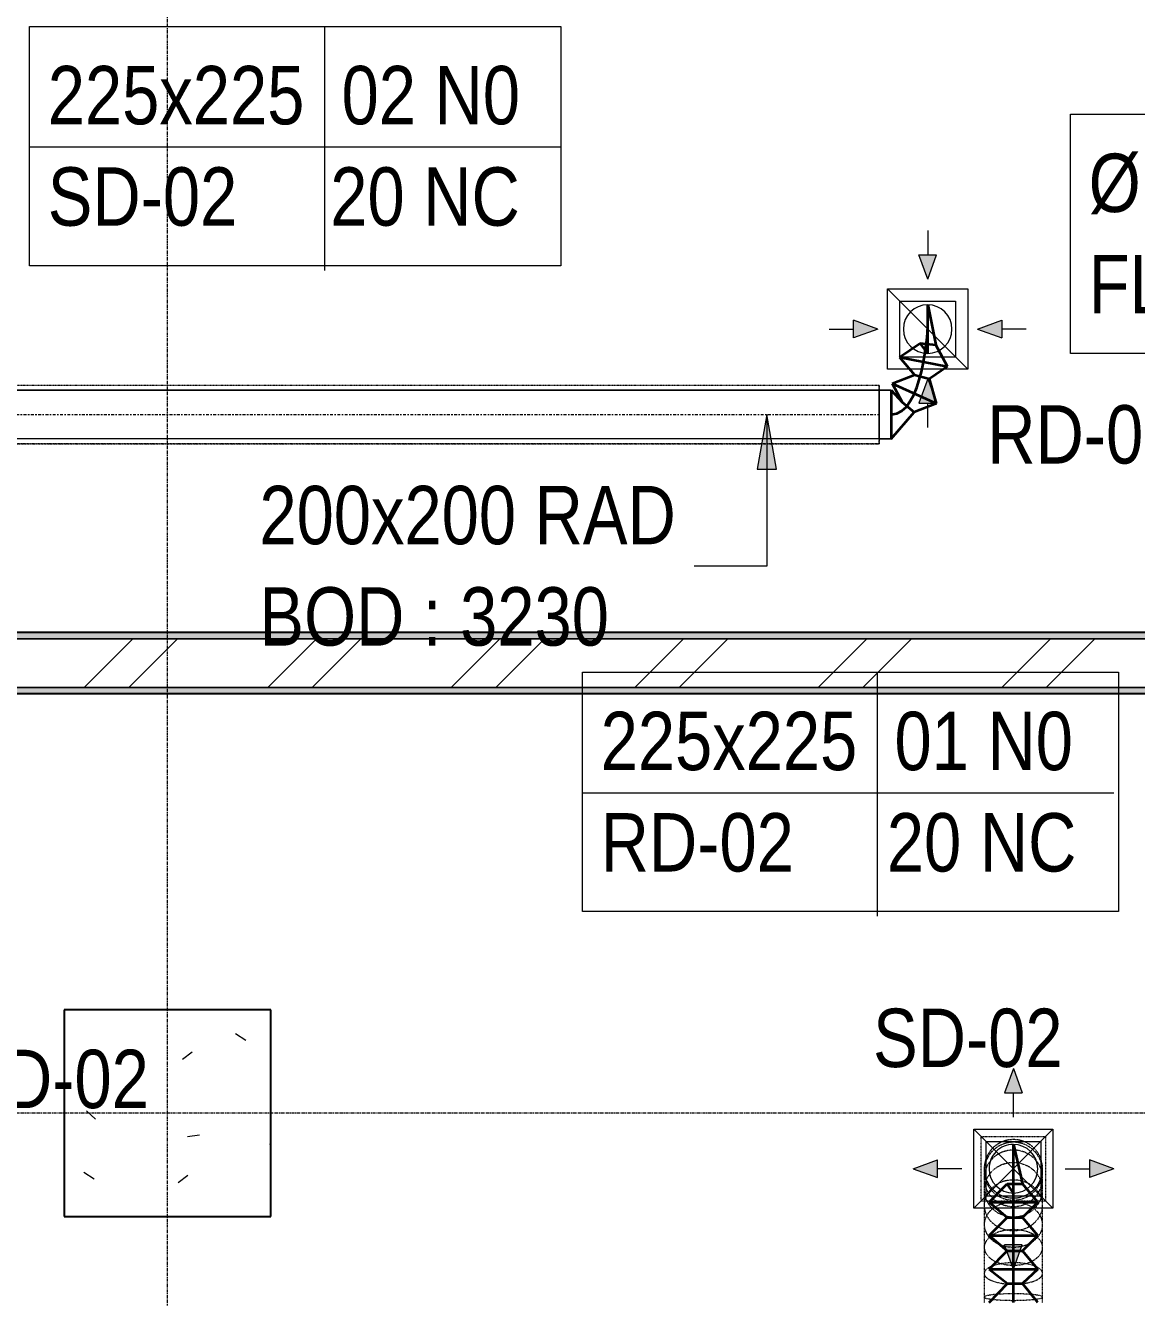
# Model space of a CAD drawing. Header units: inches. Extents: x -83664 to 20107, y -47222 to 19398.
# Drawn here: x 8444 to 13011, y -28523 to -23294 of the extents above; entities that cross this region are included whole.
import ezdxf

# ---------------------------------------------------------------- set-up
doc = ezdxf.new("R2010")
doc.units = ezdxf.units.IN
doc.header["$MEASUREMENT"] = 0
for name, pattern in [('Center', [29.999999, 12, -6, 6, -6]), ('Grid Line', [22.225, 12.7, -3.175, 3.175, -3.175]), ('Hidden 0_50', [1.0584, 0.5292, -0.5292])]:
    doc.linetypes.add(name, pattern=pattern)
for name, color, linetype, lineweight in [('A-COLS', 7, 'Continuous', 9), ('A-DETL-GENF', 7, 'Continuous', 9), ('A-WALL', 7, 'Continuous', 9), ('A-WALL-PATT', 7, 'Continuous', 25), ('G-ANNO-TEXT', 7, 'Continuous', 9), ('M-HVAC-CDFF', 7, 'Continuous', 9), ('M-HVAC-DUCT-CNTR', 7, 'Center', 9), ('M-HVAC-DUCT-IDEN', 7, 'Continuous', 18), ('S-GRID', 7, 'Continuous', 9)]:
    doc.layers.add(name, color=color, linetype=linetype, lineweight=lineweight)
for name, color, linetype, lineweight, true_color in [('A-DETL', 7, 'Continuous', 18, 0x00a600), ('M-HVAC-DUCT', 7, 'Continuous', 9, 0xffe97f), ('M-HVAC-DUCT-PATT', 7, 'Continuous', 35, 0x007f00)]:
    doc.layers.add(name, color=color, linetype=linetype, lineweight=lineweight, true_color=true_color)
doc.styles.add('Arial Narrow_21', font='ARIALN.TTF', dxfattribs={"height": 240})
pattern_1 = [(50, (0, 0), (1093.1044, -95.634), [114.3, -1257.3]), (355, (0, 0), (-211.4575, 1146.341), [91.44, -1005.84]), (100.451, (91.1, -8), (881.656, 1050.7), [97.14, -1068.54]), (46.184, (0, 304.8), (1626.475, -252.257), [171.45, -1885.95]), (96.636, (135.5, 283.8), (1424.416, 1484.565), [145.71, -1602.811]), (351.184, (0, 304.8), (1424.43, 1484.551), [137.16, -1508.76]), (21, (152.4, 228.6), (909.6863, -613.591), [114.3, -1257.3]), (326, (152.4, 228.6), (370.812, 1105.129), [91.44, -1005.84]), (71.451, (228.2, 177.5), (1280.5033, 491.528), [97.14, -1068.54]), (37.5, (0, 0), (18.5313, 507.3303), [50.292, -943.356, 50.292, -970.788, -1009.65]), (37.5, (0, 0), (18.5313, 507.3303), [-2014.728, 50.292, -959.358]), (7.5, (0, 0), (400.9178, 601.0836), [50.292, -531.876, 50.292, -920.496, -384.81]), (7.5, (0, 0), (400.9178, 601.0836), [-1552.956, 50.292, -334.518]), (327.5, (-339.85, 0), (813.54515, -34.3737), [50.292, -330.708, 50.292, -1138.428, -1577.34]), (327.5, (-339.85, 0), (813.54515, -34.3737), [-1569.72, 50.292, -1527.048]), (317.5, (-492.25, 0), (888.7755, 152.56), [50.292, -445.008, 50.292, -739.14, -1120.14]), (317.5, (-492.25, 0), (888.7755, 152.56), [-1284.732, 50.292, -1069.848])]
pattern_2 = [(0, (0, 0), (1219.2, 304.8), [50.292, -864.108, 50.292, -864.108, -4876.8]), (0, (0, 0), (1219.2, 304.8), [-1828.8, 50.292, -1778.508, 50.292, -864.108, -2133.6]), (0, (0, 0), (1219.2, 304.8), [-4572, 50.292, -559.308, 50.292, -1473.708]), (120, (457.2, 152.4), (-873.56454, 903.45817), [50.292, -864.108, 50.292, -864.108, -4876.8]), (120, (457.2, 152.4), (-873.56454, 903.45817), [-1828.8, 50.292, -1778.508, 50.292, -864.108, -2133.6]), (120, (457.2, 152.4), (-873.56454, 903.45817), [-4572, 50.292, -559.308, 50.292, -1473.708]), (240, (609.6, 762), (-345.63546, -1208.25817), [50.292, -864.108, 50.292, -864.108, -4876.8]), (240, (609.6, 762), (-345.63546, -1208.25817), [-1828.8, 50.292, -1778.508, 50.292, -864.108, -2133.6]), (240, (609.6, 762), (-345.63546, -1208.25817), [-4572, 50.292, -559.308, 50.292, -1473.708])]
pattern_3 = [(45, (0, 0), (-377.1708, 377.1708), []), (45, (0, 571.5), (-377.1708, 377.1708), [])]

# ---------------------------------------------------------------- blocks, each defined once
blk = doc.blocks.new('GCE-AT-Return Air Rectangular Diffuser - 230x230-7597546-FIRST FLOOR AC CONDITIONING LAYOUT - PART A')
at = {"layer": 'A-DETL-GENF', "true_color": 0xff00ff}
for points in [[(0, 205), (36.4, 305), (-36.4, 305)], [(-305, -36.4), (-205, 0), (-305, 36.4)], [(305, -36.4), (305, 36.4), (205, 0)], [(36.4, -305), (0, -205), (-36.4, -305)]]:
    blk.add_hatch(color=6, dxfattribs=at).paths.add_polyline_path(points)
at = {"layer": 'A-DETL-GENF', "color": 6, "true_color": 0xff00ff}
for p, q in [((0, 405), (0, 305)), ((0, 205), (-36.4, 305)), ((-36.4, 305), (36.4, 305)), ((0, 205), (36.4, 305)), ((-165, 165), (165, 165)), ((-165, -165), (-165, 165)), ((-165, 165), (165, -165)), ((165, 165), (165, -165)), ((-205, 0), (-305, 36.4)), ((-305, -36.4), (-305, 36.4)), ((205, 0), (305, 36.4)), ((305, 36.4), (305, -36.4)), ((405, 0), (305, 0)), ((-405, 0), (-305, 0)), ((-205, 0), (-305, -36.4)), ((205, 0), (305, -36.4)), ((165, -165), (-165, -165)), ((0, -205), (-36.4, -305)), ((0, -205), (36.4, -305)), ((-36.4, -305), (36.4, -305)), ((0, -405), (0, -305))]:
    blk.add_line(p, q, dxfattribs=at)
blk = doc.blocks.new('GCE-AT-Supply Air Rectangular Diffuser - 225x225-V55-FIRST FLOOR AC CONDITIONING LAYOUT - PART A')
at = {"layer": 'A-DETL-GENF', "true_color": 0xff7f00}
for points in [[(36.4, 312.5), (0, 412.5), (-36.4, 312.5)], [(-312.5, 36.4), (-412.5, 0), (-312.5, -36.4)], [(412.5, 0), (312.5, 36.4), (312.5, -36.4), (338.5, -26.9)], [(36.4, -312.5), (-36.4, -312.5), (0, -412.5)]]:
    blk.add_hatch(color=30, dxfattribs=at).paths.add_polyline_path(points)
at = {"layer": 'A-DETL-GENF', "color": 30, "true_color": 0xff7f00}
for p, q in [((0, 412.5), (-36.4, 312.5)), ((0, 412.5), (36.4, 312.5)), ((-36.4, 312.5), (36.4, 312.5)), ((0, 212.5), (0, 312.5)), ((-162.5, -162.5), (162.5, 162.5)), ((-162.5, 162.5), (162.5, -162.5)), ((-162.5, -162.5), (-162.5, 162.5)), ((-162.5, 162.5), (162.5, 162.5)), ((162.5, 162.5), (162.5, -162.5)), ((-412.5, 0), (-312.5, 36.4)), ((-312.5, -36.4), (-312.5, 36.4)), ((212.5, 0), (312.5, 0)), ((312.5, 36.4), (312.5, -36.4)), ((412.5, 0), (312.5, 36.4)), ((-412.5, 0), (-312.5, -36.4)), ((-212.5, 0), (-312.5, 0)), ((412.5, 0), (312.5, -36.4)), ((162.5, -162.5), (-162.5, -162.5)), ((0, -212.5), (0, -312.5)), ((36.4, -312.5), (-36.4, -312.5)), ((0, -412.5), (-36.4, -312.5)), ((0, -412.5), (36.4, -312.5))]:
    blk.add_line(p, q, dxfattribs=at)
blk = doc.blocks.new('M_Rectangular to Round Transition - Angle - 45 Degree-7598641-FIRST FLOOR AC CONDITIONING LAYOUT - PART A')
at = {"layer": 'M-HVAC-DUCT', "color": 30, "true_color": 0xff7f00}
for p, q in [((98623.4, 55249.6), (98623.4, 55474.6)), ((98623.4, 55474.6), (98848.4, 55474.6)), ((98848.4, 55474.6), (98848.4, 55249.6)), ((98848.4, 55249.6), (98623.4, 55249.6))]:
    blk.add_line(p, q, dxfattribs=at)
for start, end in [(90, 180), (0, 90), (180, 270), (270, 0)]:
    blk.add_arc((98735.9, 55362.1), 100, start, end, dxfattribs=at)
blk = doc.blocks.new('M_Rectangular to Round Transition - Angle - 45 Degree-V26-FIRST FLOOR AC CONDITIONING LAYOUT - PART A')
at = {"layer": 'M-HVAC-DUCT', "color": 6, "true_color": 0xff00ff}
for p, q in [((0, 100), (50, 100)), ((50, 100), (0, 100)), ((0, 100), (0, -100)), ((0, -100), (0, 100)), ((50, 0), (50, 100)), ((50, 0), (50, 100)), ((50, -100), (50, 0)), ((50, -100), (50, 0)), ((0, -100), (50, -100)), ((50, -100), (0, -100))]:
    blk.add_line(p, q, dxfattribs=at)
blk = doc.blocks.new('M_Rectangular to Round Transition - Angle - 45 Degree-7626202-FIRST FLOOR AC CONDITIONING LAYOUT - PART A')
at = {"layer": 'M-HVAC-DUCT', "color": 6, "true_color": 0xff00ff}
for p, q in [((132975.6, 86453.8), (133205.6, 86453.8)), ((132975.6, 86223.8), (132975.6, 86453.8)), ((133205.6, 86453.8), (133205.6, 86223.8)), ((133205.6, 86223.8), (132975.6, 86223.8))]:
    blk.add_line(p, q, dxfattribs=at)
for start, end in [(90, 180), (0, 90), (180, 270), (270, 0)]:
    blk.add_arc((133090.6, 86338.8), 100, start, end, dxfattribs=at)
blk = doc.blocks.new('TEMW-SMBZ-HO-BM-HVAC-00002_rvt-1-FIRST FLOOR AC CONDITIONING LAYOUT - PART A')
at = {"layer": 'M-HVAC-DUCT', "color": 6, "linetype": 'Hidden 0_50', "true_color": 0xff00ff}
for p, q in [((163409.1, 73599.1), (155962.6, 73599.1)), ((163409.1, 73599.1), (155962.6, 73599.1)), ((163409.1, 73359.1), (163409.1, 73599.1)), ((163409.1, 73599.1), (163409.1, 73359.1)), ((155962.6, 73359.1), (163409.1, 73359.1)), ((163409.1, 73359.1), (155962.6, 73359.1))]:
    blk.add_line(p, q, dxfattribs=at)
at = {"layer": 'M-HVAC-DUCT', "color": 6, "true_color": 0xff00ff}
for p, q in [((155962.6, 73579.1), (163409.1, 73579.1)), ((163409.1, 73579.1), (155962.6, 73579.1)), ((163409.1, 73579.1), (163409.1, 73379.1)), ((163409.1, 73379.1), (163409.1, 73579.1)), ((163409.1, 73379.1), (155962.6, 73379.1)), ((163409.1, 73379.1), (155962.6, 73379.1))]:
    blk.add_line(p, q, dxfattribs=at)
at = {"layer": 'M-HVAC-DUCT', "color": 30, "linetype": 'Hidden 0_50', "true_color": 0xff7f00}
for p, q in [((163828.9, 70246.3), (163828.9, 70511.3)), ((163828.9, 70511.3), (164093.9, 70511.3)), ((164093.9, 70511.3), (164093.9, 70246.3)), ((163841.4, 70378.7), (163841.4, 70368.7)), ((163841.4, 70368.7), (163841.4, 70339.6)), ((163841.4, 70339.6), (163841.4, 70292.6)), ((164081.4, 70368.9), (164081.4, 70378.8)), ((164081.4, 70339.7), (164081.4, 70368.9)), ((164081.4, 70292.7), (164081.4, 70339.7)), ((163841.4, 70292.6), (163841.4, 70228.7)), ((164081.4, 70228.8), (164081.4, 70292.6)), ((164093.9, 70246.3), (163828.9, 70246.3)), ((163841.4, 70228.7), (163841.4, 70149.3)), ((164081.4, 70149.4), (164081.4, 70228.8)), ((163841.4, 70149.3), (163841.4, 70055.5)), ((164081.4, 70055.6), (164081.4, 70149.4)), ((163841.4, 70055.5), (163841.5, 69948.5)), ((164081.5, 69948.6), (164081.4, 70055.6)), ((163841.5, 69948.5), (163841.5, 69851.5)), ((164081.5, 69851.5), (164081.5, 69948.6)), ((163841.5, 69851.5), (163841.5, 69829.6)), ((164081.5, 69829.6), (164081.5, 69851.5))]:
    blk.add_line(p, q, dxfattribs=at)
for start, end in [(0.0086, 180.0086), (90, 180), (0, 90), (180.0086, 0.0086), (180, 270), (270, 0)]:
    blk.add_arc((163961.4, 70378.8), 120, start, end, dxfattribs=at)
for points in [[(164081.4, 70378.8), (164081.3, 70389.3), (164078.6, 70410.2), (164066.5, 70439.5), (164047.2, 70464.6), (164022, 70483.9), (163992.7, 70496), (163961.3, 70500.2), (163929.9, 70496), (163900.6, 70483.9), (163875.5, 70464.6), (163856.2, 70439.4), (163844.1, 70410.2), (163841.3, 70389.2), (163841.4, 70378.8)], [(164081.4, 70368.8), (164081.4, 70379.2), (164078.6, 70400), (164066.5, 70429), (164047.2, 70453.9), (164022, 70473), (163992.8, 70485.1), (163961.3, 70489.2), (163929.9, 70485.1), (163900.7, 70473), (163875.5, 70453.9), (163856.2, 70429), (163844.1, 70399.9), (163841.4, 70379.2), (163841.4, 70368.8)], [(164081.4, 70339.7), (164081.4, 70349.8), (164078.6, 70370.1), (164066.5, 70398.4), (164047.2, 70422.6), (164022, 70441.3), (163992.8, 70453), (163961.4, 70457), (163929.9, 70453), (163900.7, 70441.3), (163875.5, 70422.6), (163856.2, 70398.3), (163844.1, 70370), (163841.4, 70349.8), (163841.4, 70339.7)], [(164081.4, 70292.6), (164081.4, 70302.3), (164078.6, 70321.7), (164066.5, 70348.9), (164047.2, 70372.2), (164022.1, 70390.1), (163992.8, 70401.3), (163961.4, 70405.1), (163930, 70401.3), (163900.7, 70390), (163875.5, 70372.2), (163856.3, 70348.8), (163844.1, 70321.7), (163841.4, 70302.3), (163841.4, 70292.6)], [(163841.4, 70378.8), (163841.4, 70368.3), (163844.1, 70347.3), (163856.2, 70318.1), (163875.5, 70292.9), (163900.7, 70273.6), (163930, 70261.5), (163961.4, 70257.4), (163992.8, 70261.5), (164022.1, 70273.7), (164047.2, 70293), (164066.5, 70318.1), (164078.6, 70347.4), (164081.4, 70368.3), (164081.4, 70378.8)], [(163841.4, 70368.8), (163841.4, 70358.4), (163844.1, 70337.6), (163856.2, 70308.6), (163875.5, 70283.7), (163900.7, 70264.6), (163930, 70252.5), (163961.4, 70248.4), (163992.8, 70252.6), (164022.1, 70264.6), (164047.2, 70283.7), (164066.5, 70308.6), (164078.6, 70337.7), (164081.4, 70358.4), (164081.4, 70368.8)], [(163841.4, 70339.7), (163841.4, 70329.5), (163844.1, 70309.3), (163856.3, 70281), (163875.6, 70256.7), (163900.7, 70238.1), (163930, 70226.4), (163961.4, 70222.4), (163992.8, 70226.4), (164022.1, 70238.1), (164047.2, 70256.7), (164066.5, 70281), (164078.6, 70309.3), (164081.4, 70329.6), (164081.4, 70339.7)], [(164081.4, 70228.8), (164081.4, 70237.9), (164078.6, 70256), (164066.5, 70281.4), (164047.2, 70303.2), (164022.1, 70319.9), (163992.8, 70330.4), (163961.4, 70334), (163930, 70330.4), (163900.7, 70319.9), (163875.6, 70303.1), (163856.3, 70281.4), (163844.2, 70256), (163841.4, 70237.8), (163841.4, 70228.7)], [(163841.4, 70292.6), (163841.4, 70282.9), (163844.1, 70263.5), (163856.3, 70236.3), (163875.6, 70213), (163900.7, 70195.2), (163930, 70183.9), (163961.4, 70180.1), (163992.8, 70183.9), (164022.1, 70195.2), (164047.2, 70213.1), (164066.5, 70236.4), (164078.6, 70263.5), (164081.4, 70282.9), (164081.4, 70292.6)], [(164081.4, 70149.4), (164081.4, 70157.4), (164078.7, 70173.6), (164066.5, 70196.1), (164047.2, 70215.5), (164022.1, 70230.3), (163992.8, 70239.6), (163961.4, 70242.8), (163930, 70239.6), (163900.7, 70230.3), (163875.6, 70215.4), (163856.3, 70196.1), (163844.2, 70173.5), (163841.4, 70157.4), (163841.4, 70149.3)], [(163841.4, 70228.7), (163841.4, 70219.7), (163844.2, 70201.5), (163856.3, 70176.1), (163875.6, 70154.4), (163900.7, 70137.6), (163930, 70127.1), (163961.4, 70123.6), (163992.8, 70127.2), (164022.1, 70137.7), (164047.2, 70154.4), (164066.5, 70176.2), (164078.7, 70201.6), (164081.4, 70219.7), (164081.4, 70228.8)], [(163841.4, 70149.3), (163841.4, 70141.3), (163844.2, 70125.1), (163856.3, 70102.6), (163875.6, 70083.2), (163900.7, 70068.4), (163930, 70059.1), (163961.4, 70055.9), (163992.9, 70059.1), (164022.1, 70068.4), (164047.3, 70083.3), (164066.5, 70102.6), (164078.7, 70125.2), (164081.4, 70141.3), (164081.4, 70149.4)], [(164081.4, 70055.6), (164081.4, 70062), (164078.7, 70074.7), (164066.6, 70092.5), (164047.3, 70107.8), (164022.1, 70119.6), (163992.9, 70126.9), (163961.4, 70129.5), (163930, 70126.9), (163900.8, 70119.6), (163875.6, 70107.8), (163856.3, 70092.5), (163844.2, 70074.7), (163841.4, 70061.9), (163841.4, 70055.5)], [(163841.4, 70055.5), (163841.4, 70049.1), (163844.2, 70036.4), (163856.3, 70018.6), (163875.6, 70003.3), (163900.8, 69991.5), (163930, 69984.2), (163961.5, 69981.6), (163992.9, 69984.2), (164022.1, 69991.5), (164047.3, 70003.3), (164066.6, 70018.6), (164078.7, 70036.4), (164081.4, 70049.2), (164081.4, 70055.6)], [(164081.5, 69948.6), (164081.5, 69952.4), (164078.7, 69960.1), (164066.6, 69970.8), (164047.3, 69980.1), (164022.1, 69987.1), (163992.9, 69991.6), (163961.5, 69993.1), (163930, 69991.6), (163900.8, 69987.1), (163875.6, 69980.1), (163856.3, 69970.8), (163844.2, 69960.1), (163841.5, 69952.4), (163841.5, 69948.5)], [(163841.5, 69948.5), (163841.5, 69944.7), (163844.2, 69937), (163856.3, 69926.3), (163875.6, 69917), (163900.8, 69910), (163930, 69905.5), (163961.5, 69904), (163992.9, 69905.5), (164022.2, 69910), (164047.3, 69917.1), (164066.6, 69926.3), (164078.7, 69937.1), (164081.5, 69944.7), (164081.5, 69948.6)], [(164081.5, 69851.5), (164081.5, 69852.7), (164078.7, 69855), (164066.6, 69858.3), (164047.3, 69861.1), (164022.2, 69863.3), (163992.9, 69864.7), (163961.5, 69865.1), (163930, 69864.7), (163900.8, 69863.3), (163875.6, 69861.1), (163856.3, 69858.3), (163844.2, 69855), (163841.5, 69852.7), (163841.5, 69851.5)], [(163841.5, 69851.5), (163841.5, 69850.3), (163844.2, 69848), (163856.3, 69844.7), (163875.6, 69841.8), (163900.8, 69839.7), (163930, 69838.3), (163961.5, 69837.8), (163992.9, 69838.3), (164022.2, 69839.7), (164047.3, 69841.8), (164066.6, 69844.7), (164078.7, 69848), (164081.5, 69850.3), (164081.5, 69851.5)]]:
    blk.add_open_spline(points, degree=3, dxfattribs=at)
at = {"layer": 'M-HVAC-DUCT-CNTR', "color": 6, "true_color": 0xff00ff}
blk.add_line((155962.6, 73479.1), (163409.1, 73479.1), dxfattribs=at)
at = {"layer": 'M-HVAC-DUCT-CNTR', "color": 6, "linetype": 'Continuous', "lineweight": 35, "true_color": 0xff00ff}
blk.add_open_spline([(163459.1, 73479.1), (163589.8, 73479.1), (163609, 73830.3), (163609, 73830.3)], degree=3, dxfattribs=at)
at = {"layer": 'M-HVAC-DUCT-CNTR', "color": 30, "linetype": 'Continuous', "lineweight": 35, "true_color": 0xff7f00}
blk.add_open_spline([(163961.5, 69829.6), (163961.5, 70161.8), (163961.4, 70378.8), (163961.4, 70378.8)], degree=3, dxfattribs=at)
at = {"layer": 'M-HVAC-DUCT-PATT', "color": 6, "true_color": 0xff00ff}
for p, q in [((163609, 73730.3), (163609, 73930.3)), ((163609, 73930.3), (163642.2, 73765.1)), ((163493.6, 73714.4), (163578.5, 73772.8)), ((163609, 73730.3), (163578.5, 73772.8)), ((163578.5, 73772.8), (163642.2, 73765.1)), ((163690.1, 73677), (163642.2, 73765.1)), ((163493.6, 73714.4), (163690.1, 73677)), ((163493.6, 73714.4), (163690.1, 73677)), ((163493.6, 73714.4), (163554.3, 73642.9)), ((163462.7, 73606.1), (163554.3, 73642.9)), ((163554.3, 73642.9), (163616.3, 73626.2)), ((163690.1, 73677), (163616.3, 73626.2)), ((163645.4, 73524.9), (163616.3, 73626.2)), ((163459.1, 73579.1), (163503.8, 73529.4)), ((163459.1, 73579.1), (163459.1, 73379.1)), ((163459.1, 73579.1), (163459.1, 73379.1)), ((163462.7, 73606.1), (163645.4, 73524.9)), ((163462.7, 73606.1), (163645.4, 73524.9)), ((163462.7, 73606.1), (163503.8, 73529.4)), ((163503.8, 73529.4), (163553.2, 73488.4)), ((163645.4, 73524.9), (163553.2, 73488.4)), ((163459.1, 73379.1), (163553.2, 73488.4))]:
    blk.add_line(p, q, dxfattribs=at)
at = {"layer": 'M-HVAC-DUCT-PATT', "color": 30, "true_color": 0xff7f00}
for p, q in [((163961.4, 70278.8), (163961.4, 70478.8)), ((163961.4, 70478.8), (163999.1, 70316.5)), ((163861.4, 70241.4), (163936.4, 70316.5)), ((163961.4, 70278.8), (163936.4, 70316.5)), ((163936.4, 70316.5), (163999.1, 70316.5)), ((164061.4, 70241.5), (163999.1, 70316.5)), ((163861.4, 70241.4), (164061.4, 70241.5)), ((163861.4, 70241.4), (164061.4, 70241.5)), ((163861.4, 70241.4), (163936.4, 70179.2)), ((164061.4, 70241.5), (163999.1, 70179.2)), ((163861.4, 70104.1), (163936.4, 70179.2)), ((163936.4, 70179.2), (163999.1, 70179.2)), ((164061.4, 70104.2), (163999.1, 70179.2)), ((163861.4, 70104.1), (164061.4, 70104.2)), ((163861.4, 70104.1), (164061.4, 70104.2)), ((163861.4, 70104.1), (163936.4, 70041.9)), ((164061.4, 70104.2), (163999.1, 70041.9)), ((163861.5, 69966.3), (163936.4, 70041.9)), ((163936.4, 70041.9), (163999.1, 70041.9)), ((164061.5, 69966.3), (163999.1, 70041.9)), ((163861.5, 69966.3), (164061.5, 69966.3)), ((163861.5, 69966.3), (164061.5, 69966.3)), ((163861.5, 69966.3), (163936.5, 69906.7)), ((164061.5, 69966.3), (163999.2, 69906.7)), ((163861.5, 69829.6), (163936.5, 69906.7)), ((163936.5, 69906.7), (163999.2, 69906.7)), ((164061.5, 69829.6), (163999.2, 69906.7))]:
    blk.add_line(p, q, dxfattribs=at)
at = {"layer": 'M-HVAC-CDFF', "color": 6, "linetype": 'Hidden 0_50', "lineweight": 9, "true_color": 0xff00ff}
for name, p in [('GCE-AT-Return Air Rectangular Diffuser - 230x230-7597546-FIRST FLOOR AC CONDITIONING LAYOUT - PART A', (163609, 73830.3)), ('GCE-AT-Supply Air Rectangular Diffuser - 225x225-V55-FIRST FLOOR AC CONDITIONING LAYOUT - PART A', (163961.4, 70378.8))]:
    blk.add_blockref(name, p, dxfattribs=at)
at = {"layer": 'M-HVAC-DUCT', "color": 6, "linetype": 'Hidden 0_50', "lineweight": 9, "true_color": 0xff00ff}
blk.add_blockref('M_Rectangular to Round Transition - Angle - 45 Degree-7626202-FIRST FLOOR AC CONDITIONING LAYOUT - PART A', (30518.4, -12508.5), dxfattribs=at)
for name, p, rotation in [('M_Rectangular to Round Transition - Angle - 45 Degree-V26-FIRST FLOOR AC CONDITIONING LAYOUT - PART A', (163409.1, 73479.1), 0.0001944880624881004), ('M_Rectangular to Round Transition - Angle - 45 Degree-7598641-FIRST FLOOR AC CONDITIONING LAYOUT - PART A', (262697.3, 125740.9), 180)]:
    blk.add_blockref(name, p, dxfattribs=dict(at, rotation=rotation))
blk = doc.blocks.new('TEMW-SMBZ-HO-BM-HVAC-00002_rvt-2-FIRST FLOOR AC CONDITIONING LAYOUT - PART A')
at = {"layer": 'M-HVAC-DUCT', "color": 6, "linetype": 'Hidden 0_50', "true_color": 0xff00ff}
for p, q in [((163409.1, 73599.1), (155962.6, 73599.1)), ((163409.1, 73599.1), (155962.6, 73599.1)), ((163409.1, 73359.1), (163409.1, 73599.1)), ((163409.1, 73599.1), (163409.1, 73359.1)), ((155962.6, 73359.1), (163409.1, 73359.1)), ((163409.1, 73359.1), (155962.6, 73359.1))]:
    blk.add_line(p, q, dxfattribs=at)
at = {"layer": 'M-HVAC-DUCT', "color": 6, "true_color": 0xff00ff}
for p, q in [((155962.6, 73579.1), (163409.1, 73579.1)), ((163409.1, 73579.1), (155962.6, 73579.1)), ((163409.1, 73579.1), (163409.1, 73379.1)), ((163409.1, 73379.1), (163409.1, 73579.1)), ((163409.1, 73379.1), (155962.6, 73379.1)), ((163409.1, 73379.1), (155962.6, 73379.1))]:
    blk.add_line(p, q, dxfattribs=at)
at = {"layer": 'M-HVAC-DUCT', "color": 30, "linetype": 'Hidden 0_50', "true_color": 0xff7f00}
for p, q in [((163828.9, 70246.3), (163828.9, 70511.3)), ((163828.9, 70511.3), (164093.9, 70511.3)), ((164093.9, 70511.3), (164093.9, 70246.3)), ((163841.4, 70378.7), (163841.4, 70368.7)), ((163841.4, 70368.7), (163841.4, 70339.6)), ((163841.4, 70339.6), (163841.4, 70292.6)), ((164081.4, 70368.9), (164081.4, 70378.8)), ((164081.4, 70339.7), (164081.4, 70368.9)), ((164081.4, 70292.7), (164081.4, 70339.7)), ((163841.4, 70292.6), (163841.4, 70228.7)), ((164081.4, 70228.8), (164081.4, 70292.6)), ((164093.9, 70246.3), (163828.9, 70246.3)), ((163841.4, 70228.7), (163841.4, 70149.3)), ((164081.4, 70149.4), (164081.4, 70228.8)), ((163841.4, 70149.3), (163841.4, 70055.5)), ((164081.4, 70055.6), (164081.4, 70149.4)), ((163841.4, 70055.5), (163841.5, 69948.5)), ((164081.5, 69948.6), (164081.4, 70055.6)), ((163841.5, 69948.5), (163841.5, 69851.5)), ((164081.5, 69851.5), (164081.5, 69948.6)), ((163841.5, 69851.5), (163841.5, 69829.6)), ((164081.5, 69829.6), (164081.5, 69851.5))]:
    blk.add_line(p, q, dxfattribs=at)
for start, end in [(0.0086, 180.0086), (90, 180), (0, 90), (180.0086, 0.0086), (180, 270), (270, 0)]:
    blk.add_arc((163961.4, 70378.8), 120, start, end, dxfattribs=at)
for points in [[(164081.4, 70378.8), (164081.3, 70389.3), (164078.6, 70410.2), (164066.5, 70439.5), (164047.2, 70464.6), (164022, 70483.9), (163992.7, 70496), (163961.3, 70500.2), (163929.9, 70496), (163900.6, 70483.9), (163875.5, 70464.6), (163856.2, 70439.4), (163844.1, 70410.2), (163841.3, 70389.2), (163841.4, 70378.8)], [(164081.4, 70368.8), (164081.4, 70379.2), (164078.6, 70400), (164066.5, 70429), (164047.2, 70453.9), (164022, 70473), (163992.8, 70485.1), (163961.3, 70489.2), (163929.9, 70485.1), (163900.7, 70473), (163875.5, 70453.9), (163856.2, 70429), (163844.1, 70399.9), (163841.4, 70379.2), (163841.4, 70368.8)], [(164081.4, 70339.7), (164081.4, 70349.8), (164078.6, 70370.1), (164066.5, 70398.4), (164047.2, 70422.6), (164022, 70441.3), (163992.8, 70453), (163961.4, 70457), (163929.9, 70453), (163900.7, 70441.3), (163875.5, 70422.6), (163856.2, 70398.3), (163844.1, 70370), (163841.4, 70349.8), (163841.4, 70339.7)], [(164081.4, 70292.6), (164081.4, 70302.3), (164078.6, 70321.7), (164066.5, 70348.9), (164047.2, 70372.2), (164022.1, 70390.1), (163992.8, 70401.3), (163961.4, 70405.1), (163930, 70401.3), (163900.7, 70390), (163875.5, 70372.2), (163856.3, 70348.8), (163844.1, 70321.7), (163841.4, 70302.3), (163841.4, 70292.6)], [(163841.4, 70378.8), (163841.4, 70368.3), (163844.1, 70347.3), (163856.2, 70318.1), (163875.5, 70292.9), (163900.7, 70273.6), (163930, 70261.5), (163961.4, 70257.4), (163992.8, 70261.5), (164022.1, 70273.7), (164047.2, 70293), (164066.5, 70318.1), (164078.6, 70347.4), (164081.4, 70368.3), (164081.4, 70378.8)], [(163841.4, 70368.8), (163841.4, 70358.4), (163844.1, 70337.6), (163856.2, 70308.6), (163875.5, 70283.7), (163900.7, 70264.6), (163930, 70252.5), (163961.4, 70248.4), (163992.8, 70252.6), (164022.1, 70264.6), (164047.2, 70283.7), (164066.5, 70308.6), (164078.6, 70337.7), (164081.4, 70358.4), (164081.4, 70368.8)], [(163841.4, 70339.7), (163841.4, 70329.5), (163844.1, 70309.3), (163856.3, 70281), (163875.6, 70256.7), (163900.7, 70238.1), (163930, 70226.4), (163961.4, 70222.4), (163992.8, 70226.4), (164022.1, 70238.1), (164047.2, 70256.7), (164066.5, 70281), (164078.6, 70309.3), (164081.4, 70329.6), (164081.4, 70339.7)], [(164081.4, 70228.8), (164081.4, 70237.9), (164078.6, 70256), (164066.5, 70281.4), (164047.2, 70303.2), (164022.1, 70319.9), (163992.8, 70330.4), (163961.4, 70334), (163930, 70330.4), (163900.7, 70319.9), (163875.6, 70303.1), (163856.3, 70281.4), (163844.2, 70256), (163841.4, 70237.8), (163841.4, 70228.7)], [(163841.4, 70292.6), (163841.4, 70282.9), (163844.1, 70263.5), (163856.3, 70236.3), (163875.6, 70213), (163900.7, 70195.2), (163930, 70183.9), (163961.4, 70180.1), (163992.8, 70183.9), (164022.1, 70195.2), (164047.2, 70213.1), (164066.5, 70236.4), (164078.6, 70263.5), (164081.4, 70282.9), (164081.4, 70292.6)], [(164081.4, 70149.4), (164081.4, 70157.4), (164078.7, 70173.6), (164066.5, 70196.1), (164047.2, 70215.5), (164022.1, 70230.3), (163992.8, 70239.6), (163961.4, 70242.8), (163930, 70239.6), (163900.7, 70230.3), (163875.6, 70215.4), (163856.3, 70196.1), (163844.2, 70173.5), (163841.4, 70157.4), (163841.4, 70149.3)], [(163841.4, 70228.7), (163841.4, 70219.7), (163844.2, 70201.5), (163856.3, 70176.1), (163875.6, 70154.4), (163900.7, 70137.6), (163930, 70127.1), (163961.4, 70123.6), (163992.8, 70127.2), (164022.1, 70137.7), (164047.2, 70154.4), (164066.5, 70176.2), (164078.7, 70201.6), (164081.4, 70219.7), (164081.4, 70228.8)], [(163841.4, 70149.3), (163841.4, 70141.3), (163844.2, 70125.1), (163856.3, 70102.6), (163875.6, 70083.2), (163900.7, 70068.4), (163930, 70059.1), (163961.4, 70055.9), (163992.9, 70059.1), (164022.1, 70068.4), (164047.3, 70083.3), (164066.5, 70102.6), (164078.7, 70125.2), (164081.4, 70141.3), (164081.4, 70149.4)], [(164081.4, 70055.6), (164081.4, 70062), (164078.7, 70074.7), (164066.6, 70092.5), (164047.3, 70107.8), (164022.1, 70119.6), (163992.9, 70126.9), (163961.4, 70129.5), (163930, 70126.9), (163900.8, 70119.6), (163875.6, 70107.8), (163856.3, 70092.5), (163844.2, 70074.7), (163841.4, 70061.9), (163841.4, 70055.5)], [(163841.4, 70055.5), (163841.4, 70049.1), (163844.2, 70036.4), (163856.3, 70018.6), (163875.6, 70003.3), (163900.8, 69991.5), (163930, 69984.2), (163961.5, 69981.6), (163992.9, 69984.2), (164022.1, 69991.5), (164047.3, 70003.3), (164066.6, 70018.6), (164078.7, 70036.4), (164081.4, 70049.2), (164081.4, 70055.6)], [(164081.5, 69948.6), (164081.5, 69952.4), (164078.7, 69960.1), (164066.6, 69970.8), (164047.3, 69980.1), (164022.1, 69987.1), (163992.9, 69991.6), (163961.5, 69993.1), (163930, 69991.6), (163900.8, 69987.1), (163875.6, 69980.1), (163856.3, 69970.8), (163844.2, 69960.1), (163841.5, 69952.4), (163841.5, 69948.5)], [(163841.5, 69948.5), (163841.5, 69944.7), (163844.2, 69937), (163856.3, 69926.3), (163875.6, 69917), (163900.8, 69910), (163930, 69905.5), (163961.5, 69904), (163992.9, 69905.5), (164022.2, 69910), (164047.3, 69917.1), (164066.6, 69926.3), (164078.7, 69937.1), (164081.5, 69944.7), (164081.5, 69948.6)], [(164081.5, 69851.5), (164081.5, 69852.7), (164078.7, 69855), (164066.6, 69858.3), (164047.3, 69861.1), (164022.2, 69863.3), (163992.9, 69864.7), (163961.5, 69865.1), (163930, 69864.7), (163900.8, 69863.3), (163875.6, 69861.1), (163856.3, 69858.3), (163844.2, 69855), (163841.5, 69852.7), (163841.5, 69851.5)], [(163841.5, 69851.5), (163841.5, 69850.3), (163844.2, 69848), (163856.3, 69844.7), (163875.6, 69841.8), (163900.8, 69839.7), (163930, 69838.3), (163961.5, 69837.8), (163992.9, 69838.3), (164022.2, 69839.7), (164047.3, 69841.8), (164066.6, 69844.7), (164078.7, 69848), (164081.5, 69850.3), (164081.5, 69851.5)]]:
    blk.add_open_spline(points, degree=3, dxfattribs=at)
at = {"layer": 'M-HVAC-DUCT-CNTR', "color": 6, "true_color": 0xff00ff}
blk.add_line((155962.6, 73479.1), (163409.1, 73479.1), dxfattribs=at)
at = {"layer": 'M-HVAC-DUCT-CNTR', "color": 6, "linetype": 'Continuous', "lineweight": 35, "true_color": 0xff00ff}
blk.add_open_spline([(163459.1, 73479.1), (163589.8, 73479.1), (163609, 73830.3), (163609, 73830.3)], degree=3, dxfattribs=at)
at = {"layer": 'M-HVAC-DUCT-CNTR', "color": 30, "linetype": 'Continuous', "lineweight": 35, "true_color": 0xff7f00}
blk.add_open_spline([(163961.5, 69829.6), (163961.5, 70161.8), (163961.4, 70378.8), (163961.4, 70378.8)], degree=3, dxfattribs=at)
at = {"layer": 'M-HVAC-DUCT-PATT', "color": 6, "true_color": 0xff00ff}
for p, q in [((163609, 73730.3), (163609, 73930.3)), ((163609, 73930.3), (163642.2, 73765.1)), ((163493.6, 73714.4), (163578.5, 73772.8)), ((163609, 73730.3), (163578.5, 73772.8)), ((163578.5, 73772.8), (163642.2, 73765.1)), ((163690.1, 73677), (163642.2, 73765.1)), ((163493.6, 73714.4), (163690.1, 73677)), ((163493.6, 73714.4), (163690.1, 73677)), ((163493.6, 73714.4), (163554.3, 73642.9)), ((163462.7, 73606.1), (163554.3, 73642.9)), ((163554.3, 73642.9), (163616.3, 73626.2)), ((163690.1, 73677), (163616.3, 73626.2)), ((163645.4, 73524.9), (163616.3, 73626.2)), ((163459.1, 73579.1), (163503.8, 73529.4)), ((163459.1, 73579.1), (163459.1, 73379.1)), ((163459.1, 73579.1), (163459.1, 73379.1)), ((163462.7, 73606.1), (163645.4, 73524.9)), ((163462.7, 73606.1), (163645.4, 73524.9)), ((163462.7, 73606.1), (163503.8, 73529.4)), ((163503.8, 73529.4), (163553.2, 73488.4)), ((163645.4, 73524.9), (163553.2, 73488.4)), ((163459.1, 73379.1), (163553.2, 73488.4))]:
    blk.add_line(p, q, dxfattribs=at)
at = {"layer": 'M-HVAC-DUCT-PATT', "color": 30, "true_color": 0xff7f00}
for p, q in [((163961.4, 70278.8), (163961.4, 70478.8)), ((163961.4, 70478.8), (163999.1, 70316.5)), ((163861.4, 70241.4), (163936.4, 70316.5)), ((163961.4, 70278.8), (163936.4, 70316.5)), ((163936.4, 70316.5), (163999.1, 70316.5)), ((164061.4, 70241.5), (163999.1, 70316.5)), ((163861.4, 70241.4), (164061.4, 70241.5)), ((163861.4, 70241.4), (164061.4, 70241.5)), ((163861.4, 70241.4), (163936.4, 70179.2)), ((164061.4, 70241.5), (163999.1, 70179.2)), ((163861.4, 70104.1), (163936.4, 70179.2)), ((163936.4, 70179.2), (163999.1, 70179.2)), ((164061.4, 70104.2), (163999.1, 70179.2)), ((163861.4, 70104.1), (164061.4, 70104.2)), ((163861.4, 70104.1), (164061.4, 70104.2)), ((163861.4, 70104.1), (163936.4, 70041.9)), ((164061.4, 70104.2), (163999.1, 70041.9)), ((163861.5, 69966.3), (163936.4, 70041.9)), ((163936.4, 70041.9), (163999.1, 70041.9)), ((164061.5, 69966.3), (163999.1, 70041.9)), ((163861.5, 69966.3), (164061.5, 69966.3)), ((163861.5, 69966.3), (164061.5, 69966.3)), ((163861.5, 69966.3), (163936.5, 69906.7)), ((164061.5, 69966.3), (163999.2, 69906.7)), ((163861.5, 69829.6), (163936.5, 69906.7)), ((163936.5, 69906.7), (163999.2, 69906.7)), ((164061.5, 69829.6), (163999.2, 69906.7))]:
    blk.add_line(p, q, dxfattribs=at)
at = {"layer": 'M-HVAC-CDFF', "color": 6, "linetype": 'Hidden 0_50', "lineweight": 9, "true_color": 0xff00ff}
for name, p in [('GCE-AT-Return Air Rectangular Diffuser - 230x230-7597546-FIRST FLOOR AC CONDITIONING LAYOUT - PART A', (163609, 73830.3)), ('GCE-AT-Supply Air Rectangular Diffuser - 225x225-V55-FIRST FLOOR AC CONDITIONING LAYOUT - PART A', (163961.4, 70378.8))]:
    blk.add_blockref(name, p, dxfattribs=at)
at = {"layer": 'M-HVAC-DUCT', "color": 6, "linetype": 'Hidden 0_50', "lineweight": 9, "true_color": 0xff00ff}
blk.add_blockref('M_Rectangular to Round Transition - Angle - 45 Degree-7626202-FIRST FLOOR AC CONDITIONING LAYOUT - PART A', (30518.4, -12508.5), dxfattribs=at)
for name, p, rotation in [('M_Rectangular to Round Transition - Angle - 45 Degree-V26-FIRST FLOOR AC CONDITIONING LAYOUT - PART A', (163409.1, 73479.1), 0.0001944880624881004), ('M_Rectangular to Round Transition - Angle - 45 Degree-7598641-FIRST FLOOR AC CONDITIONING LAYOUT - PART A', (262697.3, 125740.9), 180)]:
    blk.add_blockref(name, p, dxfattribs=dict(at, rotation=rotation))
blk = doc.blocks.new('SMBZ_Hospital Arch Model_2026_01_29_rvt-1-FIRST FLOOR AC CONDITIONING LAYOUT - PART A')
at = {"layer": 'A-COLS', "true_color": 0xbbbbbb}
h = blk.add_hatch(dxfattribs=at)
h.set_pattern_fill('FP_14', color=9, style=0, pattern_type=2)
h.set_pattern_definition(pattern_1)
h.paths.add_polyline_path([(160909.4, 70182.7), (160909.4, 71032.7), (160059.4, 71032.7), (160059.4, 70182.7)])
h = blk.add_hatch(dxfattribs=at)
h.set_pattern_fill('FP_14', color=9, style=0, pattern_type=2)
h.set_pattern_definition(pattern_1)
h.paths.add_polyline_path([(160909.4, 70182.7), (160909.4, 71032.7), (160059.4, 71032.7), (160059.4, 70182.7)])
at = {"layer": 'A-WALL-PATT', "lineweight": 9, "true_color": 0xbbbbbb}
h = blk.add_hatch(dxfattribs=at)
h.set_pattern_fill('FP_13', color=9, style=0, pattern_type=2)
h.set_pattern_definition(pattern_2)
h.paths.add_polyline_path([(134497, 72557.7), (166659.4, 72557.7), (166659.4, 72582.7), (114909.4, 72582.7), (114909.4, 72557.7), (132914.7, 72557.7)])
h = blk.add_hatch(dxfattribs=at)
h.set_pattern_fill('FP_13', color=9, style=0, pattern_type=2)
h.set_pattern_definition(pattern_2)
h.paths.add_polyline_path([(145572.9, 72557.7), (166659.4, 72557.7), (166659.4, 72582.7), (123686, 72582.7), (123686, 72557.7), (143990.6, 72557.7)])
h = blk.add_hatch(dxfattribs=at)
h.set_pattern_fill('FP_12', color=9, style=0, pattern_type=2)
h.set_pattern_definition(pattern_3)
h.paths.add_polyline_path([(166659.4, 72357.7), (166659.4, 72557.7), (115109.4, 72557.7), (115109.4, 72357.7), (166461.3, 72357.7), (166461.3, 72526), (166611.3, 72526), (166611.3, 72357.7), (166634.4, 72357.7)])
h.paths.add_polyline_path([(148287, 72382.7), (146937, 72382.7), (146937, 72532.7), (148287, 72532.7), (148287, 72428.4)])
h.paths.add_polyline_path([(151156.4, 72382.7), (150032.4, 72382.7), (150032.4, 72532.7), (151156.4, 72532.7), (151156.4, 72417.2)])
h.paths.add_polyline_path([(134923.8, 72404.6), (134923.8, 72554.6), (135947.8, 72554.6), (135947.8, 72404.6)])
h = blk.add_hatch(dxfattribs=at)
h.set_pattern_fill('FP_12', color=9, style=0, pattern_type=2)
h.set_pattern_definition(pattern_3)
h.paths.add_polyline_path([(166659.4, 72357.7), (166659.4, 72557.7), (123686, 72557.7), (123686, 72357.7), (166461.3, 72357.7), (166461.3, 72526), (166611.3, 72526), (166611.3, 72357.7), (166634.4, 72357.7)])
h.paths.add_polyline_path([(148287, 72382.7), (146937, 72382.7), (146937, 72532.7), (148287, 72532.7), (148287, 72442.6)])
h.paths.add_polyline_path([(150032.4, 72382.7), (150032.4, 72532.7), (151156.4, 72532.7), (151156.4, 72382.7)])
h.paths.add_polyline_path([(134923.8, 72404.6), (134923.8, 72554.6), (135947.8, 72554.6), (135947.8, 72404.6)])
h = blk.add_hatch(dxfattribs=at)
h.set_pattern_fill('FP_13', color=9, style=0, pattern_type=2)
h.set_pattern_definition(pattern_2)
h.paths.add_polyline_path([(166434.4, 72332.7), (166434.4, 72357.7), (115134.4, 72357.7), (115134.4, 72332.7), (166409.4, 72332.7)])
h = blk.add_hatch(dxfattribs=at)
h.set_pattern_fill('FP_13', color=9, style=0, pattern_type=2)
h.set_pattern_definition(pattern_2)
h.paths.add_polyline_path([(124084.4, 72332.7), (166434.4, 72332.7), (166434.4, 72357.7), (123884.4, 72357.7), (123884.4, 72332.7)])
at = {"layer": 'A-COLS', "color": 9, "lineweight": 25, "true_color": 0xbbbbbb}
for p, q in [((160909.4, 71032.7), (160059.4, 71032.7)), ((160059.4, 71032.7), (160059.4, 70182.7)), ((160909.4, 71032.7), (160059.4, 71032.7)), ((160059.4, 71032.7), (160059.4, 70182.7)), ((160909.4, 70182.7), (160909.4, 71032.7)), ((160909.4, 70182.7), (160909.4, 71032.7)), ((160059.4, 70182.7), (160909.4, 70182.7)), ((160059.4, 70182.7), (160909.4, 70182.7))]:
    blk.add_line(p, q, dxfattribs=at)
at = {"layer": 'A-COLS', "color": 9, "true_color": 0xbbbbbb}
for p, q in [((160059.4, 70182.7), (160059.4, 71032.7)), ((160059.4, 71032.7), (160909.4, 71032.7)), ((160059.4, 70182.7), (160059.4, 71032.7)), ((160059.4, 71032.7), (160909.4, 71032.7)), ((160909.4, 71032.7), (160909.4, 70182.7)), ((160909.4, 71032.7), (160909.4, 70182.7)), ((160909.4, 70182.7), (160059.4, 70182.7)), ((160909.4, 70182.7), (160059.4, 70182.7))]:
    blk.add_line(p, q, dxfattribs=at)
at = {"layer": 'A-WALL', "color": 9, "lineweight": 25, "true_color": 0xbbbbbb}
for p, q in [((166659.4, 72582.7), (124159.4, 72582.7)), ((166659.4, 72582.7), (124159.4, 72582.7)), ((124159.4, 72332.7), (166409.4, 72332.7)), ((124309.4, 72332.7), (166409.4, 72332.7))]:
    blk.add_line(p, q, dxfattribs=at)
at = {"layer": 'A-WALL', "color": 9, "true_color": 0xbbbbbb}
for p, q in [((166659.4, 72582.7), (124159.4, 72582.7)), ((166659.4, 72582.7), (124159.4, 72582.7)), ((166659.4, 72557.7), (124159.4, 72557.7)), ((124159.4, 72557.7), (166659.4, 72557.7)), ((166434.4, 72357.7), (124159.4, 72357.7)), ((124159.4, 72357.7), (166434.4, 72357.7)), ((124309.4, 72332.7), (166409.4, 72332.7)), ((124309.4, 72332.7), (166409.4, 72332.7))]:
    blk.add_line(p, q, dxfattribs=at)

msp = doc.modelspace()

# ---------------------------------------------------------------- hatches: boundary and pattern name
at = {"layer": 'M-HVAC-DUCT-IDEN', "lineweight": 9}
msp.add_hatch(color=256, dxfattribs=at).paths.add_polyline_path([(11490.8, -24893.1), (11451.2, -25118.1), (11530.5, -25118.1)])

# ---------------------------------------------------------------- linework, layer by layer
at = {"layer": 'A-DETL', "color": 7, "lineweight": 9}
for p, q in [((9672.6, -23300.6), (9672.6, -24300.6)), ((8459.7, -23792.7), (10644.7, -23792.7)), ((11945.2, -25955.3), (11945.2, -26955.3)), ((10732.3, -26447.4), (12917.3, -26447.4))]:
    msp.add_line(p, q, dxfattribs=at)
at = {"layer": 'G-ANNO-TEXT', "flags": 128}
for points in [[(8460.5, -23297.7), (10644.5, -23297.7), (10644.5, -24281.7), (8460.5, -24281.7)], [(12739.2, -23658.2), (13686.4, -23658.2), (13686.4, -24642.2), (12739.2, -24642.2)], [(10733.2, -25952.4), (12936.7, -25952.4), (12936.7, -26936.4), (10733.2, -26936.4)]]:
    msp.add_lwpolyline(points, close=True, dxfattribs=at)
at = {"layer": 'M-HVAC-DUCT-IDEN', "lineweight": 9}
for p, q in [((11490.8, -24893.1), (11451.2, -25118.1)), ((11530.5, -25118.1), (11490.8, -24893.1)), ((11490.8, -24893.1), (11490.8, -25515.8)), ((11451.2, -25118.1), (11530.5, -25118.1)), ((11490.8, -25515.8), (11192, -25515.8))]:
    msp.add_line(p, q, dxfattribs=at)
at = {"layer": 'S-GRID', "color": 254, "linetype": 'Grid Line', "true_color": 0xdcdcdc}
for p, q in [((9027.7, -44103.7), (9027.7, 15149.1)), ((20106.7, -27764.5), (-81517, -27764.5))]:
    msp.add_line(p, q, dxfattribs=at)

# ---------------------------------------------------------------- block references
at = {"lineweight": 5}
for name in ['SMBZ_Hospital Arch Model_2026_01_29_rvt-1-FIRST FLOOR AC CONDITIONING LAYOUT - PART A', 'TEMW-SMBZ-HO-BM-HVAC-00002_rvt-1-FIRST FLOOR AC CONDITIONING LAYOUT - PART A', 'TEMW-SMBZ-HO-BM-HVAC-00002_rvt-2-FIRST FLOOR AC CONDITIONING LAYOUT - PART A']:
    msp.add_blockref(name, (-151456.7, -98372.2), dxfattribs=at)

# ---------------------------------------------------------------- texts
at = {"layer": 'G-ANNO-TEXT', "char_height": 240, "attachment_point": 1, "style": 'Arial Narrow_21'}
for s, insert, width in [('225x225  02 N0', (8535.5, -23460.1), 2441.138), ('Ø 200', (12814.2, -23820.6), 937.974), ('SD-02     20 NC', (8535.5, -23876.8), 2453.164), ('FLEX', (12814.2, -24237.3), 865.822), ('RD-02', (12397.2, -24854.5), 1010.126), ('225x225  01 N0', (10808.2, -26114.8), 2441.138), ('RD-02     20 NC', (10808.2, -26531.5), 2477.214), ('SD-02', (11927.9, -27335.2), 986.076), ('RD-02', (8156.9, -27504.1), 1010.126)]:
    msp.add_mtext(s, dxfattribs=dict(at, insert=insert, width=width))
at = {"layer": 'M-HVAC-DUCT-IDEN', "lineweight": 9, "char_height": 240, "attachment_point": 1, "style": 'Arial Narrow_21'}
for s, insert, width in [('200x200 RAD', (9405.5, -25186.2), 2152.531), ('BOD : 3230', (9405.5, -25602.9), 1803.797)]:
    msp.add_mtext(s, dxfattribs=dict(at, insert=insert, width=width))

doc.saveas('drawing.dxf')
